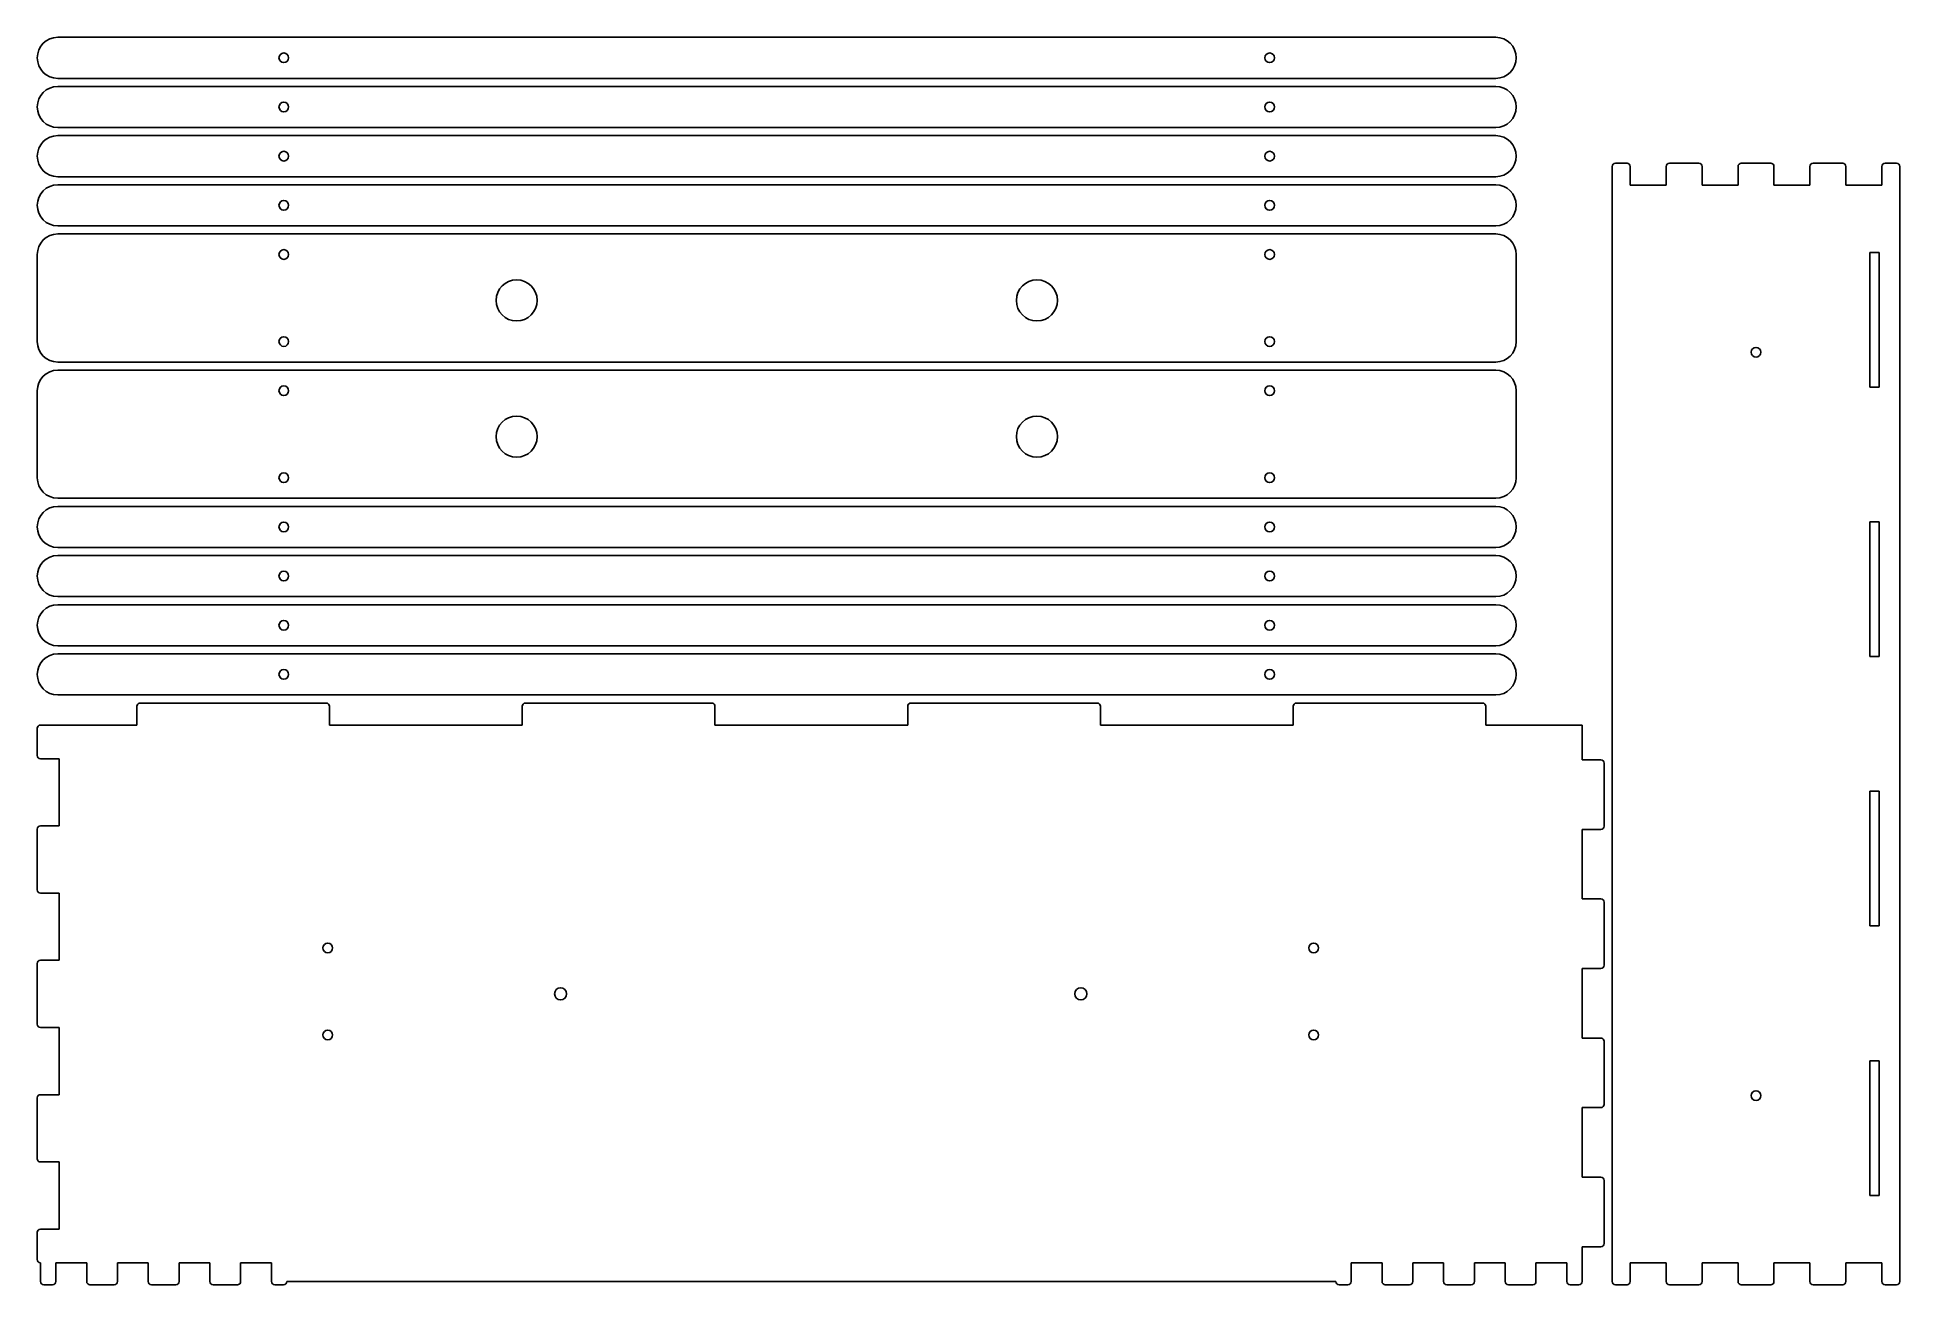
# Model space of a CAD drawing. Header units: millimetres. Extents: x 0 to 1152, y 0 to 771.
import ezdxf

# ---------------------------------------------------------------- set-up
doc = ezdxf.new("R2010")
doc.units = ezdxf.units.MM
doc.layers.add('SheetCutProfiles', color=7, linetype='CONTINUOUS')

msp = doc.modelspace()

# ---------------------------------------------------------------- linework, layer by layer
at = {"layer": 'SheetCutProfiles'}
for p, q in [((12.7, 771.2), (902.1, 771.2)), ((12.7, 745.8), (902.1, 745.8)), ((902.1, 740.8), (12.7, 740.8)), ((902.1, 715.4), (12.7, 715.4)), ((12.7, 710.4), (902.1, 710.4)), ((974.2, 2), (974.2, 691.4)), ((983.3, 693.4), (976.2, 693.4)), ((985.3, 691.4), (985.3, 679.8)), ((1007.5, 679.8), (1007.5, 691.4)), ((1027.8, 693.4), (1009.5, 693.4)), ((1029.8, 691.4), (1029.8, 679.8)), ((1052, 679.8), (1052, 691.4)), ((1072.2, 693.4), (1054, 693.4)), ((1074.2, 691.4), (1074.2, 679.8)), ((1096.4, 679.8), (1096.4, 691.4)), ((1116.7, 693.4), (1098.4, 693.4)), ((1118.7, 691.4), (1118.7, 679.8)), ((1140.9, 679.8), (1140.9, 691.4)), ((1150, 693.4), (1142.9, 693.4)), ((1152, 2), (1152, 691.4)), ((12.7, 685), (902.1, 685)), ((902.1, 680), (12.7, 680)), ((985.3, 679.8), (1007.5, 679.8)), ((1029.8, 679.8), (1052, 679.8)), ((1074.2, 679.8), (1096.4, 679.8)), ((1118.7, 679.8), (1140.9, 679.8)), ((902.1, 654.6), (12.7, 654.6)), ((12.7, 649.6), (902.1, 649.6)), ((0, 583.1), (0, 636.9)), ((914.8, 583.1), (914.8, 636.9)), ((1133.5, 638.2), (1133.5, 554.9)), ((1139.3, 638.2), (1133.5, 638.2)), ((1139.3, 554.9), (1139.3, 638.2)), ((12.7, 570.4), (902.1, 570.4)), ((902.1, 565.4), (12.7, 565.4)), ((1133.5, 554.9), (1139.3, 554.9)), ((0, 498.9), (0, 552.7)), ((914.8, 498.9), (914.8, 552.7)), ((902.1, 486.2), (12.7, 486.2)), ((902.1, 481.2), (12.7, 481.2)), ((1133.5, 471.6), (1133.5, 388.3)), ((1139.3, 471.6), (1133.5, 471.6)), ((1139.3, 388.3), (1139.3, 471.6)), ((902.1, 455.8), (12.7, 455.8)), ((12.7, 450.8), (902.1, 450.8)), ((12.7, 425.4), (902.1, 425.4)), ((902.1, 420.4), (12.7, 420.4)), ((902.1, 395), (12.7, 395)), ((12.7, 390), (902.1, 390)), ((1133.5, 388.3), (1139.3, 388.3)), ((12.7, 364.6), (902.1, 364.6)), ((61.6, 346), (61.6, 357.6)), ((178.8, 359.6), (63.6, 359.6)), ((180.8, 357.6), (180.8, 346)), ((300, 346), (300, 357.6)), ((417.2, 359.6), (302, 359.6)), ((419.2, 357.6), (419.2, 346)), ((538.4, 346), (538.4, 357.6)), ((655.6, 359.6), (540.4, 359.6)), ((657.6, 357.6), (657.6, 346)), ((776.8, 346), (776.8, 357.6)), ((894, 359.6), (778.8, 359.6)), ((896, 357.6), (896, 346)), ((61.6, 346), (2, 346)), ((300, 346), (180.8, 346)), ((538.4, 346), (419.2, 346)), ((776.8, 346), (657.6, 346)), ((955.6, 346), (896, 346)), ((955.6, 324.5), (955.6, 346)), ((0, 344), (0, 327.2)), ((2, 325.2), (13.6, 325.2)), ((13.6, 283.7), (13.6, 325.2)), ((955.6, 324.5), (967.2, 324.5)), ((969.2, 283.5), (969.2, 322.5)), ((1133.5, 305.1), (1133.5, 221.8)), ((1139.3, 305.1), (1133.5, 305.1)), ((1139.3, 221.8), (1139.3, 305.1)), ((0, 281.7), (0, 244.1)), ((13.6, 283.7), (2, 283.7)), ((967.2, 281.5), (955.6, 281.5)), ((955.6, 238.5), (955.6, 281.5)), ((2, 242.1), (13.6, 242.1)), ((13.6, 200.6), (13.6, 242.1)), ((955.6, 238.5), (967.2, 238.5)), ((969.2, 197.5), (969.2, 236.5)), ((1133.5, 221.8), (1139.3, 221.8)), ((0, 198.6), (0, 161)), ((13.6, 200.6), (2, 200.6)), ((967.2, 195.5), (955.6, 195.5)), ((955.6, 152.5), (955.6, 195.5)), ((2, 159), (13.6, 159)), ((13.6, 117.5), (13.6, 159)), ((955.6, 152.5), (967.2, 152.5)), ((969.2, 111.5), (969.2, 150.5)), ((1133.5, 138.5), (1133.5, 55.2)), ((1139.3, 138.5), (1133.5, 138.5)), ((1139.3, 55.2), (1139.3, 138.5)), ((0, 115.5), (0, 77.9)), ((13.6, 117.5), (2, 117.5)), ((967.2, 109.5), (955.6, 109.5)), ((955.6, 66.5), (955.6, 109.5)), ((2, 75.9), (13.6, 75.9)), ((13.6, 34.4), (13.6, 75.9)), ((955.6, 66.5), (967.2, 66.5)), ((969.2, 25.5), (969.2, 64.5)), ((1133.5, 55.2), (1139.3, 55.2)), ((0, 32.4), (0, 15.6)), ((13.6, 34.4), (2, 34.4)), ((967.2, 23.5), (955.6, 23.5)), ((955.6, 2), (955.6, 23.5)), ((2, 2), (2, 13.6)), ((11.5, 13.6), (30.6, 13.6)), ((11.5, 2), (11.5, 13.6)), ((30.6, 13.6), (30.6, 2)), ((49.6, 13.6), (68.7, 13.6)), ((49.6, 2), (49.6, 13.6)), ((68.7, 13.6), (68.7, 2)), ((87.7, 13.6), (106.8, 13.6)), ((87.7, 2), (87.7, 13.6)), ((106.8, 13.6), (106.8, 2)), ((125.8, 13.6), (144.9, 13.6)), ((125.8, 2), (125.8, 13.6)), ((144.9, 13.6), (144.9, 2)), ((812.7, 13.6), (831.8, 13.6)), ((812.7, 2), (812.7, 13.6)), ((831.8, 13.6), (831.8, 2)), ((850.8, 13.6), (869.9, 13.6)), ((850.8, 2), (850.8, 13.6)), ((869.9, 13.6), (869.9, 2)), ((888.9, 13.6), (908, 13.6)), ((888.9, 2), (888.9, 13.6)), ((908, 13.6), (908, 2)), ((927, 13.6), (946.1, 13.6)), ((927, 2), (927, 13.6)), ((946.1, 13.6), (946.1, 2)), ((985.3, 13.6), (985.3, 2)), ((1007.5, 13.6), (985.3, 13.6)), ((1007.5, 2), (1007.5, 13.6)), ((1029.8, 13.6), (1029.8, 2)), ((1052, 13.6), (1029.8, 13.6)), ((1052, 2), (1052, 13.6)), ((1074.2, 13.6), (1074.2, 2)), ((1096.4, 13.6), (1074.2, 13.6)), ((1096.4, 2), (1096.4, 13.6)), ((1118.7, 13.6), (1118.7, 2)), ((1140.9, 13.6), (1118.7, 13.6)), ((1140.9, 2), (1140.9, 13.6)), ((4, 0), (9.5, 0)), ((32.6, 0), (47.6, 0)), ((70.7, 0), (85.7, 0)), ((108.8, 0), (123.8, 0)), ((146.9, 0), (152.4, 0)), ((803.2, 2), (154.4, 2)), ((805.2, 0), (810.7, 0)), ((833.8, 0), (848.8, 0)), ((871.9, 0), (886.9, 0)), ((910, 0), (925, 0)), ((948.1, 0), (953.6, 0)), ((983.3, 0), (976.2, 0)), ((1027.8, 0), (1009.5, 0)), ((1072.2, 0), (1054, 0)), ((1116.7, 0), (1098.4, 0)), ((1150, 0), (1142.9, 0))]:
    msp.add_line(p, q, dxfattribs=at)
for centre, radius in [((152.5, 758.5), 3), ((762.3, 758.5), 3), ((152.5, 728.1), 3), ((762.3, 728.1), 3), ((152.5, 697.7), 3), ((762.3, 697.7), 3), ((152.5, 667.3), 3), ((762.3, 667.3), 3), ((152.5, 636.9), 3), ((762.3, 636.9), 3), ((296.5, 608.5), 12.7), ((618.3, 608.5), 12.7), ((152.5, 583.1), 3), ((762.3, 583.1), 3), ((1063.1, 576.5), 3), ((152.5, 552.7), 3), ((762.3, 552.7), 3), ((296.5, 524.3), 12.7), ((618.3, 524.3), 12.7), ((152.5, 498.9), 3), ((762.3, 498.9), 3), ((152.5, 468.5), 3), ((762.3, 468.5), 3), ((152.5, 438.1), 3), ((762.3, 438.1), 3), ((152.5, 407.7), 3), ((762.3, 407.7), 3), ((152.5, 377.3), 3), ((762.3, 377.3), 3), ((179.7, 208.2), 3), ((789.5, 208.2), 3), ((323.7, 179.8), 3.75), ((645.5, 179.8), 3.75), ((179.7, 154.4), 3), ((789.5, 154.4), 3), ((1063.1, 116.9), 3)]:
    msp.add_circle(centre, radius, dxfattribs=at)
for centre, radius, start, end in [((12.7, 758.5), 12.7, 90, -90), ((902.1, 758.5), 12.7, -90, 90), ((12.7, 728.1), 12.7, 90, -90), ((902.1, 728.1), 12.7, -90, 90), ((12.7, 697.7), 12.7, 90, -90), ((902.1, 697.7), 12.7, -90, 90), ((976.2, 691.4), 2, 90, 180), ((983.3, 691.4), 2, 0, 90), ((1009.5, 691.4), 2, 90, 180), ((1027.8, 691.4), 2, 0, 90), ((1054, 691.4), 2, 90, 180), ((1072.2, 691.4), 2, 0, 90), ((1098.4, 691.4), 2, 90, 180), ((1116.7, 691.4), 2, 0, 90), ((1142.9, 691.4), 2, 90, 180), ((1150, 691.4), 2, 0, 90), ((12.7, 667.3), 12.7, 90, -90), ((902.1, 667.3), 12.7, -90, 90), ((12.7, 636.9), 12.7, 90, 180), ((902.1, 636.9), 12.7, 0, 90), ((12.7, 583.1), 12.7, 180, -90), ((902.1, 583.1), 12.7, -90, 0), ((12.7, 552.7), 12.7, 90, 180), ((902.1, 552.7), 12.7, 0, 90), ((12.7, 498.9), 12.7, 180, -90), ((902.1, 498.9), 12.7, -90, 0), ((12.7, 468.5), 12.7, 90, -90), ((902.1, 468.5), 12.7, -90, 90), ((12.7, 438.1), 12.7, 90, -90), ((902.1, 438.1), 12.7, -90, 90), ((12.7, 407.7), 12.7, 90, -90), ((902.1, 407.7), 12.7, -90, 90), ((12.7, 377.3), 12.7, 90, -90), ((902.1, 377.3), 12.7, -90, 90), ((63.6, 357.6), 2, 90, 180), ((178.8, 357.6), 2, 0, 90), ((302, 357.6), 2, 90, 180), ((417.2, 357.6), 2, 0, 90), ((540.4, 357.6), 2, 90, 180), ((655.6, 357.6), 2, 0, 90), ((778.8, 357.6), 2, 90, 180), ((894, 357.6), 2, 0, 90), ((2, 344), 2, 90, 180), ((2, 327.2), 2, 180, -90), ((967.2, 322.5), 2, 0, 90), ((2, 281.7), 2, 90, 180), ((967.2, 283.5), 2, -90, 0), ((2, 244.1), 2, 180, -90), ((967.2, 236.5), 2, 0, 90), ((2, 198.6), 2, 90, 180), ((967.2, 197.5), 2, -90, 0), ((2, 161), 2, 180, -90), ((967.2, 150.5), 2, 0, 90), ((2, 115.5), 2, 90, 180), ((967.2, 111.5), 2, -90, 0), ((2, 77.9), 2, 180, -90), ((967.2, 64.5), 2, 0, 90), ((2, 32.4), 2, 90, 180), ((967.2, 25.5), 2, -90, 0), ((2, 15.6), 2, 180, -90), ((4, 2), 2, -180, -90), ((9.5, 2), 2, -90, 0), ((32.6, 2), 2, -180, -90), ((47.6, 2), 2, -90, 0), ((70.7, 2), 2, -180, -90), ((85.7, 2), 2, -90, 0), ((108.8, 2), 2, -180, -90), ((123.8, 2), 2, -90, 0), ((146.9, 2), 2, -180, -90), ((152.4, 2), 2, -90, 0), ((805.2, 2), 2, -180, -90), ((810.7, 2), 2, -90, 0), ((833.8, 2), 2, -180, -90), ((848.8, 2), 2, -90, 0), ((871.9, 2), 2, -180, -90), ((886.9, 2), 2, -90, 0), ((910, 2), 2, -180, -90), ((925, 2), 2, -90, 0), ((948.1, 2), 2, -180, -90), ((953.6, 2), 2, -90, 0), ((976.2, 2), 2, 180, -90), ((983.3, 2), 2, -90, 0), ((1009.5, 2), 2, 180, -90), ((1027.8, 2), 2, -90, 0), ((1054, 2), 2, 180, -90), ((1072.2, 2), 2, -90, 0), ((1098.4, 2), 2, 180, -90), ((1116.7, 2), 2, -90, 0), ((1142.9, 2), 2, 180, -90), ((1150, 2), 2, -90, 0)]:
    msp.add_arc(centre, radius, start, end, dxfattribs=at)

doc.saveas('drawing.dxf')
